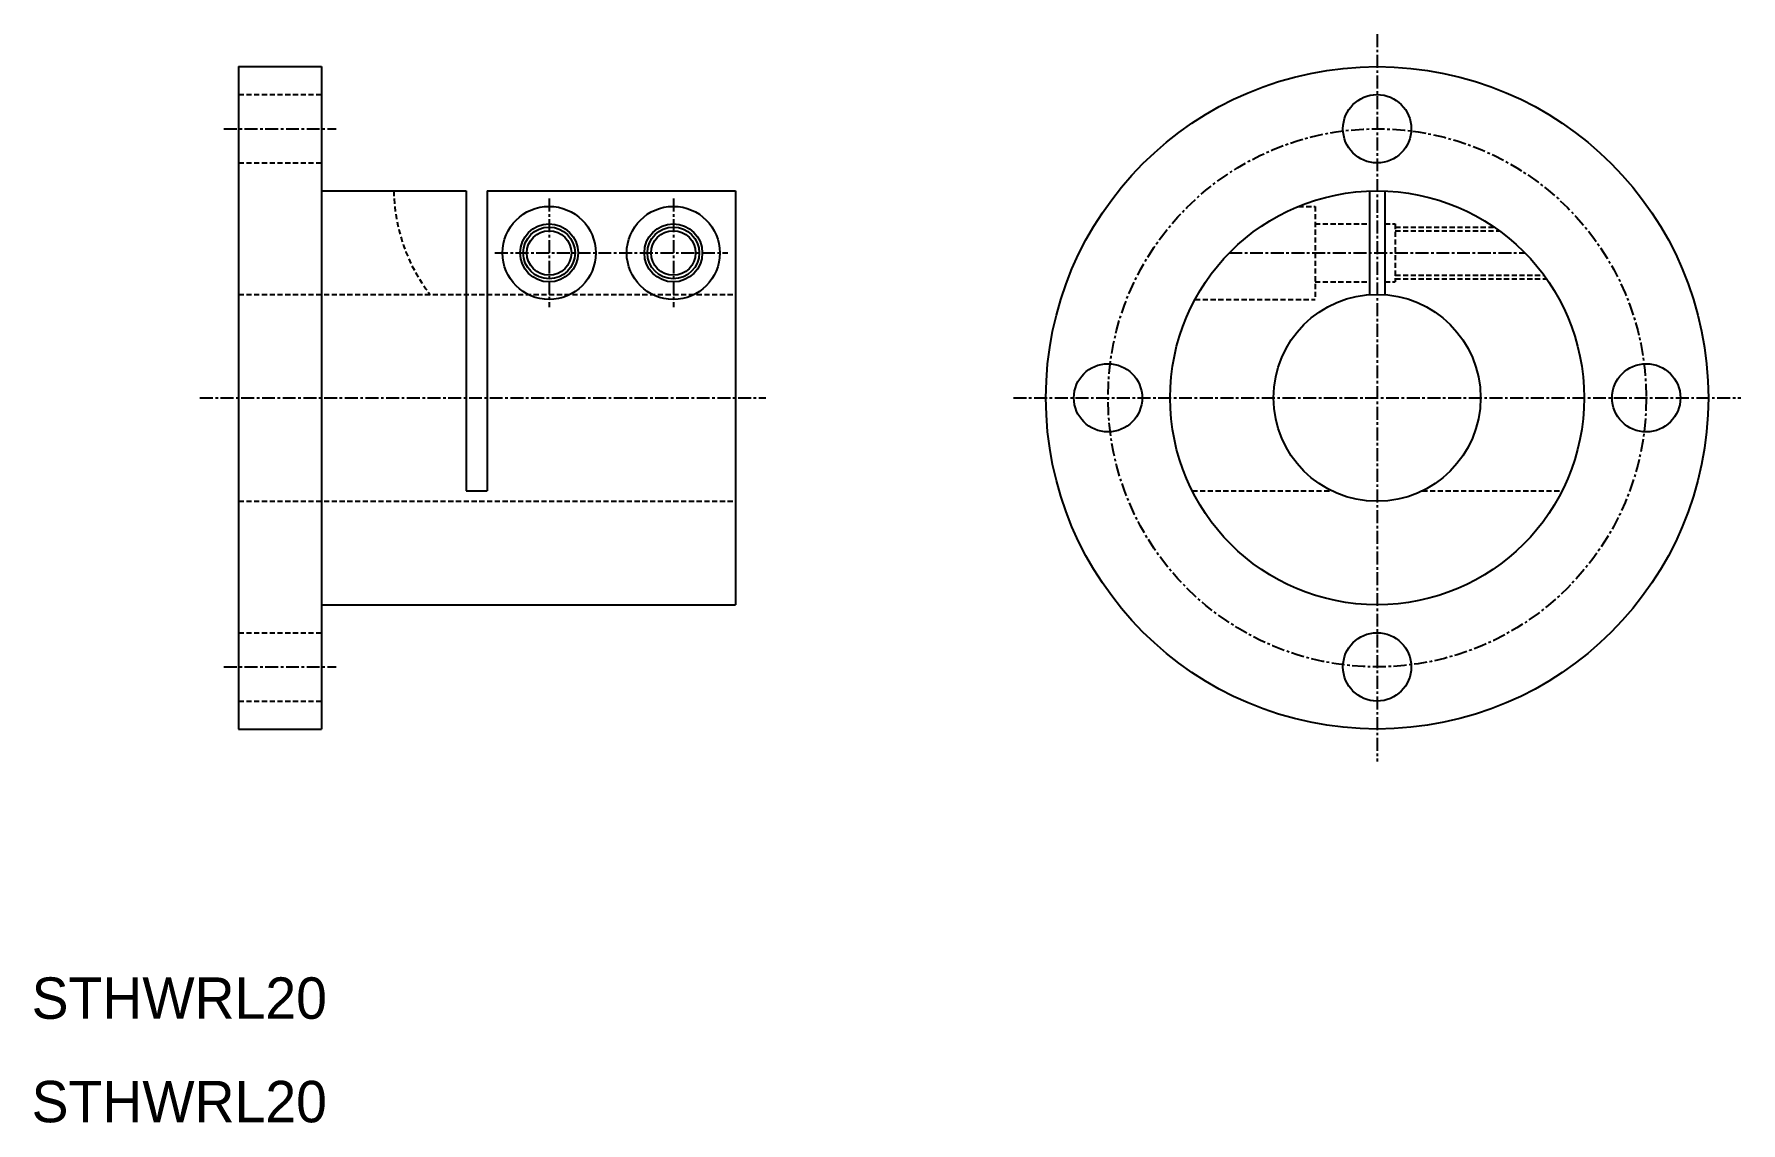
# Model space of a CAD drawing. Extents: x 10 to 175, y 10 to 115.
import ezdxf

# ---------------------------------------------------------------- set-up
doc = ezdxf.new("R2010")
doc.units = 0
doc.linetypes.add('CENTER', pattern=[2, 1.25, -0.25, 0.25, -0.25])
doc.linetypes.add('DASHED', pattern=[0.75, 0.5, -0.25])
doc.layers.get('0').update_dxf_attribs({"linetype": 'CONTINUOUS'})
doc.layers.add('CENTER', color=1, linetype='CENTER')

msp = doc.modelspace()

# ---------------------------------------------------------------- linework, layer by layer
at = {"color": 7, "linetype": 'CONTINUOUS'}
for p, q in [((30, 112), (30, 48)), ((30, 112), (38, 112)), ((38, 112), (38, 48)), ((38, 100), (52, 100)), ((52, 100), (52, 71)), ((54, 100), (54, 71)), ((54, 100), (78, 100)), ((78, 100), (78, 60)), ((139.25, 99.99), (139.25, 89.97)), ((140.75, 99.99), (140.75, 89.97)), ((52, 71), (54, 71)), ((38, 60), (78, 60)), ((140, 60), (140, 60)), ((30, 48), (38, 48))]:
    msp.add_line(p, q, dxfattribs=at)
at = {"color": 3, "linetype": 'DASHED'}
for p, q in [((30, 109.3), (38, 109.3)), ((30, 102.7), (38, 102.7)), ((132.4, 98.5), (134, 98.5)), ((134, 98.5), (134, 89.5)), ((134, 96.8), (139.25, 96.8)), ((140.75, 96.8), (141.75, 96.8)), ((141.75, 96.8), (141.75, 91.2)), ((141.75, 96.5), (151.3, 96.5)), ((141.75, 96.15), (151.8, 96.15)), ((134, 91.2), (139.25, 91.2)), ((140.75, 91.2), (141.75, 91.2)), ((141.75, 91.85), (156.11, 91.85)), ((141.75, 91.5), (156.36, 91.5)), ((30, 90), (78, 90)), ((122.4, 89.5), (134, 89.5)), ((122.14, 71), (135.64, 71)), ((144.36, 71), (157.86, 71)), ((30, 70), (78, 70)), ((30, 57.3), (38, 57.3)), ((30, 50.7), (38, 50.7))]:
    msp.add_line(p, q, dxfattribs=at)
at = {"color": 7, "linetype": 'CONTINUOUS'}
for centre, radius in [((140, 80), 32), ((140, 106), 3.3), ((140, 80), 20), ((60, 94), 4.5), ((72, 94), 4.5), ((60, 94), 2.8), ((60, 94), 2.15), ((72, 94), 2.8), ((72, 94), 2.15), ((140, 80), 10), ((114, 80), 3.3), ((166, 80), 3.3), ((140, 54), 3.3)]:
    msp.add_circle(centre, radius, dxfattribs=at)
at = {"color": 3, "linetype": 'CONTINUOUS'}
for centre in [(60, 94), (72, 94)]:
    msp.add_circle(centre, 2.5, dxfattribs=at)
at = {"color": 3, "linetype": 'DASHED'}
msp.add_arc((61.73, 100.24), 16.74, 180.8363, 217.7438, dxfattribs=at)
at = {"layer": 'CENTER', "color": 1, "linetype": 'CENTER'}
for p, q in [((140, 115.14), (140, 44.86)), ((28.58, 106), (39.42, 106)), ((60.01, 99.25), (60.01, 88.75)), ((72.01, 99.25), (72.01, 88.75)), ((54.76, 94), (77.26, 94)), ((125.72, 94), (154.28, 94)), ((26.26, 80), (80.93, 80)), ((104.86, 80), (175.14, 80)), ((28.58, 54), (39.42, 54))]:
    msp.add_line(p, q, dxfattribs=at)
msp.add_circle((140, 80), 26, dxfattribs=at)

# ---------------------------------------------------------------- texts
at = {"color": 7, "linetype": 'CONTINUOUS'}
for p in [(10, 20), (10, 10)]:
    msp.add_text('STHWRL20', height=4, dxfattribs=at).set_placement(p)

doc.saveas('drawing.dxf')
